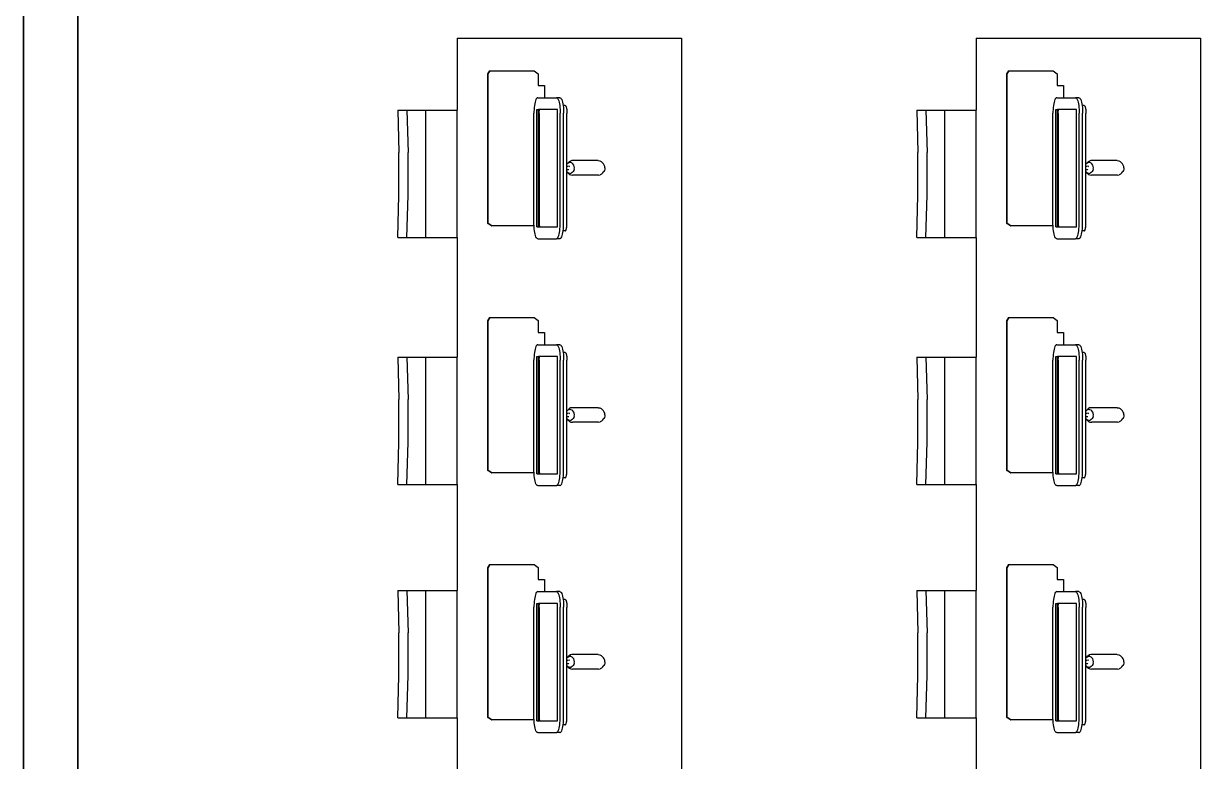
# Model space of a CAD drawing. Header units: inches. Extents: x 1 to 470, y -1 to 318.
# Drawn here: x 0.8 to 130.7, y 157.1 to 238.4 of the extents above; entities that cross this region are included whole.
import ezdxf

# ---------------------------------------------------------------- set-up
doc = ezdxf.new("R2010")
doc.units = ezdxf.units.IN
doc.header["$MEASUREMENT"] = 0
doc.layers.add('wall', color=6, linetype='Continuous', lineweight=35)

# ---------------------------------------------------------------- blocks, each defined once
blk = doc.blocks.new('computer classroom pl')
for p, q in [((345.12, 553.67), (349.79, 553.55)), ((345.12, 553.67), (345.12, 552.66)), ((349.79, 553.55), (354.48, 553.55)), ((359.15, 553.67), (354.48, 553.55)), ((359.15, 553.67), (359.15, 552.66)), ((370.84, 553.67), (375.5, 553.55)), ((370.84, 553.67), (370.84, 552.66)), ((375.5, 553.55), (380.2, 553.55)), ((384.86, 553.67), (380.2, 553.55)), ((384.86, 553.67), (384.86, 552.66)), ((398.06, 553.67), (402.73, 553.55)), ((398.06, 553.67), (398.06, 552.66)), ((402.73, 553.55), (407.42, 553.55)), ((412.09, 553.67), (407.42, 553.55)), ((412.09, 553.67), (412.09, 552.66)), ((345.12, 552.66), (349.79, 552.54)), ((345.12, 552.66), (345.12, 550.57)), ((349.79, 552.54), (354.48, 552.54)), ((359.15, 552.66), (354.48, 552.54)), ((359.15, 552.66), (359.15, 550.57)), ((370.84, 552.66), (375.5, 552.54)), ((370.84, 552.66), (370.84, 550.57)), ((375.5, 552.54), (380.2, 552.54)), ((384.86, 552.66), (380.2, 552.54)), ((384.86, 552.66), (384.86, 550.57)), ((398.06, 552.66), (402.73, 552.54)), ((398.06, 552.66), (398.06, 550.57)), ((402.73, 552.54), (407.42, 552.54)), ((412.09, 552.66), (407.42, 552.54)), ((412.09, 552.66), (412.09, 550.57)), ((345.12, 550.57), (345.12, 547.13)), ((345.12, 550.57), (359.15, 550.57)), ((359.15, 550.57), (359.15, 547.13)), ((370.84, 550.57), (370.84, 547.13)), ((370.84, 550.57), (384.86, 550.57)), ((384.86, 550.57), (384.86, 547.13)), ((398.06, 550.57), (398.06, 547.13)), ((398.06, 550.57), (412.09, 550.57)), ((412.09, 550.57), (412.09, 547.13)), ((345.12, 547.13), (331.37, 547.13)), ((345.12, 547.13), (359.15, 547.13)), ((370.84, 547.13), (359.15, 547.13)), ((370.84, 547.13), (384.86, 547.13)), ((398.06, 547.13), (384.86, 547.13)), ((398.06, 547.13), (412.09, 547.13)), ((420.03, 547.13), (412.09, 547.13)), ((420.03, 547.13), (420.03, 522.38)), ((344.9, 543.32), (345.16, 543.74)), ((344.9, 543.29), (345.16, 543.71)), ((344.9, 543.32), (344.9, 543.29)), ((344.9, 538.64), (344.9, 543.29)), ((345.16, 543.74), (361.66, 543.74)), ((345.16, 543.74), (345.16, 543.71)), ((345.16, 543.71), (361.66, 543.71)), ((361.66, 543.74), (362, 543.51)), ((361.66, 543.71), (362, 543.48)), ((362, 543.51), (362, 543.48)), ((362, 543.48), (362, 538.64)), ((372.12, 543.32), (372.38, 543.74)), ((372.12, 543.29), (372.38, 543.71)), ((372.12, 543.32), (372.12, 543.29)), ((372.12, 538.64), (372.12, 543.29)), ((372.38, 543.74), (388.88, 543.74)), ((372.38, 543.74), (372.38, 543.71)), ((372.38, 543.71), (388.88, 543.71)), ((388.88, 543.74), (389.23, 543.51)), ((388.88, 543.71), (389.23, 543.48)), ((389.23, 543.51), (389.23, 543.48)), ((389.23, 543.48), (389.23, 538.64)), ((399.35, 543.32), (399.61, 543.74)), ((399.35, 543.29), (399.61, 543.71)), ((399.35, 543.32), (399.35, 543.29)), ((399.35, 538.64), (399.35, 543.29)), ((399.61, 543.74), (416.11, 543.74)), ((399.61, 543.74), (399.61, 543.71)), ((399.61, 543.71), (416.11, 543.71)), ((416.11, 543.74), (416.45, 543.51)), ((416.11, 543.71), (416.45, 543.48)), ((416.45, 543.51), (416.45, 543.48)), ((416.45, 543.48), (416.45, 538.64)), ((343.48, 538.24), (343.49, 538.28)), ((343.48, 538.24), (343.48, 536.17)), ((343.49, 538.28), (343.52, 538.34)), ((343.52, 538.34), (343.59, 538.39)), ((343.59, 538.39), (343.69, 538.44)), ((343.69, 538.44), (343.82, 538.49)), ((343.82, 538.49), (343.98, 538.53)), ((343.98, 538.53), (344.15, 538.57)), ((344.15, 538.57), (344.35, 538.6)), ((344.35, 538.6), (344.56, 538.62)), ((344.56, 538.62), (344.78, 538.64)), ((344.78, 538.64), (344.9, 538.64)), ((344.78, 538.34), (357.72, 538.34)), ((344.78, 538.34), (344.78, 538.15)), ((344.78, 538.15), (357.72, 538.15)), ((344.78, 538.15), (344.78, 538.04)), ((344.87, 538.05), (344.78, 538.04)), ((344.78, 538.04), (344.78, 536.07)), ((344.98, 538.06), (344.87, 538.05)), ((344.9, 538.64), (345.02, 538.65)), ((345.09, 538.06), (344.98, 538.06)), ((345.02, 538.65), (345.2, 538.65)), ((345.21, 538.06), (345.09, 538.06)), ((345.2, 538.65), (357.3, 538.65)), ((357.29, 538.06), (345.21, 538.06)), ((357.29, 538.06), (357.41, 538.06)), ((357.49, 538.65), (357.3, 538.65)), ((357.41, 538.06), (357.52, 538.06)), ((357.72, 538.64), (357.49, 538.65)), ((357.52, 538.06), (357.63, 538.05)), ((357.63, 538.05), (357.72, 538.04)), ((357.94, 538.62), (357.72, 538.64)), ((357.72, 538.34), (357.72, 538.15)), ((357.72, 538.04), (357.72, 538.15)), ((357.72, 536.07), (357.72, 538.04)), ((358.15, 538.6), (357.94, 538.62)), ((358.35, 538.57), (358.15, 538.6)), ((358.53, 538.53), (358.35, 538.57)), ((358.68, 538.49), (358.53, 538.53)), ((358.81, 538.44), (358.68, 538.49)), ((358.91, 538.39), (358.81, 538.44)), ((358.98, 538.34), (358.91, 538.39)), ((359.01, 538.28), (358.98, 538.34)), ((359.02, 538.24), (359.01, 538.28)), ((359.02, 538.24), (359.02, 537.5)), ((360.37, 537.5), (359.02, 537.5)), ((359.02, 537.5), (359.02, 536.17)), ((361.67, 538.2), (360.37, 538.2)), ((360.37, 538.2), (360.37, 537.5)), ((362, 538.64), (361.67, 538.2)), ((370.71, 538.28), (370.75, 538.34)), ((370.71, 538.24), (370.71, 538.28)), ((370.71, 538.24), (370.71, 536.17)), ((370.75, 538.34), (370.82, 538.39)), ((370.82, 538.39), (370.92, 538.44)), ((370.92, 538.44), (371.05, 538.49)), ((371.05, 538.49), (371.2, 538.53)), ((371.2, 538.53), (371.38, 538.57)), ((371.38, 538.57), (371.57, 538.6)), ((371.57, 538.6), (371.79, 538.62)), ((371.79, 538.62), (372.01, 538.64)), ((372, 538.34), (384.95, 538.34)), ((372, 538.34), (372, 538.15)), ((372, 538.15), (384.95, 538.15)), ((372, 538.15), (372, 538.04)), ((372.1, 538.05), (372, 538.04)), ((372, 538.04), (372, 536.07)), ((372.01, 538.64), (372.12, 538.64)), ((372.21, 538.06), (372.1, 538.05)), ((372.12, 538.64), (372.24, 538.65)), ((372.32, 538.06), (372.21, 538.06)), ((372.24, 538.65), (372.42, 538.65)), ((372.43, 538.06), (372.32, 538.06)), ((372.42, 538.65), (384.53, 538.65)), ((384.52, 538.06), (372.43, 538.06)), ((384.52, 538.06), (384.63, 538.06)), ((384.71, 538.65), (384.53, 538.65)), ((384.63, 538.06), (384.74, 538.06)), ((384.94, 538.64), (384.71, 538.65)), ((384.74, 538.06), (384.85, 538.05)), ((384.85, 538.05), (384.95, 538.04)), ((385.17, 538.62), (384.94, 538.64)), ((384.95, 538.34), (384.95, 538.15)), ((384.95, 538.04), (384.95, 538.15)), ((384.95, 536.07), (384.95, 538.04)), ((385.38, 538.6), (385.17, 538.62)), ((385.57, 538.57), (385.38, 538.6)), ((385.75, 538.53), (385.57, 538.57)), ((385.9, 538.49), (385.75, 538.53)), ((386.03, 538.44), (385.9, 538.49)), ((386.13, 538.39), (386.03, 538.44)), ((386.2, 538.34), (386.13, 538.39)), ((386.24, 538.28), (386.2, 538.34)), ((386.24, 538.24), (386.24, 538.28)), ((386.24, 538.24), (386.24, 537.5)), ((387.6, 537.5), (386.24, 537.5)), ((386.24, 537.5), (386.24, 536.17)), ((388.9, 538.2), (387.6, 538.2)), ((387.6, 538.2), (387.6, 537.5)), ((389.23, 538.64), (388.9, 538.2)), ((397.93, 538.24), (397.94, 538.28)), ((397.93, 538.24), (397.93, 536.17)), ((397.94, 538.28), (397.97, 538.34)), ((397.97, 538.34), (398.04, 538.39)), ((398.04, 538.39), (398.14, 538.44)), ((398.14, 538.44), (398.27, 538.49)), ((398.27, 538.49), (398.43, 538.53)), ((398.43, 538.53), (398.6, 538.57)), ((398.6, 538.57), (398.8, 538.6)), ((398.8, 538.6), (399.01, 538.62)), ((399.01, 538.62), (399.23, 538.64)), ((399.23, 538.64), (399.35, 538.64)), ((399.23, 538.34), (412.17, 538.34)), ((399.23, 538.34), (399.23, 538.15)), ((399.23, 538.15), (412.17, 538.15)), ((399.23, 538.15), (399.23, 538.04)), ((399.32, 538.05), (399.23, 538.04)), ((399.23, 538.04), (399.23, 536.07)), ((399.43, 538.06), (399.32, 538.05)), ((399.35, 538.64), (399.47, 538.65)), ((399.54, 538.06), (399.43, 538.06)), ((399.47, 538.65), (399.65, 538.65)), ((399.66, 538.06), (399.54, 538.06)), ((399.65, 538.65), (411.75, 538.65)), ((411.74, 538.06), (399.66, 538.06)), ((411.74, 538.06), (411.86, 538.06)), ((411.94, 538.65), (411.75, 538.65)), ((411.86, 538.06), (411.97, 538.06)), ((412.17, 538.64), (411.94, 538.65)), ((411.97, 538.06), (412.08, 538.05)), ((412.08, 538.05), (412.17, 538.04)), ((412.39, 538.62), (412.17, 538.64)), ((412.17, 538.34), (412.17, 538.15)), ((412.17, 538.04), (412.17, 538.15)), ((412.17, 536.07), (412.17, 538.04)), ((412.6, 538.6), (412.39, 538.62)), ((412.8, 538.57), (412.6, 538.6)), ((412.98, 538.53), (412.8, 538.57)), ((413.13, 538.49), (412.98, 538.53)), ((413.26, 538.44), (413.13, 538.49)), ((413.36, 538.39), (413.26, 538.44)), ((413.43, 538.34), (413.36, 538.39)), ((413.46, 538.28), (413.43, 538.34)), ((413.47, 538.24), (413.46, 538.28)), ((413.47, 538.24), (413.47, 537.5)), ((414.82, 537.5), (413.47, 537.5)), ((413.47, 537.5), (413.47, 536.17)), ((416.12, 538.2), (414.82, 538.2)), ((414.82, 538.2), (414.82, 537.5)), ((416.45, 538.64), (416.12, 538.2)), ((343.48, 536.17), (343.49, 536.13)), ((343.48, 535.79), (343.48, 536.17)), ((343.48, 535.79), (343.49, 535.75)), ((343.49, 536.13), (343.52, 536.07)), ((343.49, 535.75), (343.52, 535.69)), ((343.52, 536.07), (343.59, 536.02)), ((343.52, 535.69), (343.59, 535.64)), ((343.59, 536.02), (343.69, 535.97)), ((343.59, 535.64), (343.69, 535.59)), ((343.69, 535.97), (343.82, 535.92)), ((343.69, 535.59), (343.82, 535.54)), ((343.82, 535.92), (343.98, 535.88)), ((343.82, 535.54), (343.98, 535.5)), ((343.98, 535.88), (344.15, 535.84)), ((343.98, 535.5), (344.15, 535.46)), ((344.15, 535.84), (344.35, 535.81)), ((344.15, 535.46), (344.35, 535.43)), ((344.35, 535.81), (344.56, 535.79)), ((344.35, 535.43), (344.56, 535.41)), ((344.35, 535.22), (344.35, 535.43)), ((344.35, 535.43), (344.35, 535.43)), ((344.35, 535.22), (344.35, 535.19)), ((344.35, 535.19), (344.37, 535.16)), ((344.37, 535.16), (344.4, 535.14)), ((344.4, 535.14), (344.45, 535.11)), ((344.45, 535.11), (344.51, 535.09)), ((344.51, 535.09), (344.59, 535.07)), ((344.56, 535.79), (344.78, 535.77)), ((344.56, 535.41), (344.78, 535.39)), ((344.59, 535.07), (344.67, 535.05)), ((344.67, 535.05), (344.77, 535.04)), ((344.77, 535.04), (344.87, 535.02)), ((344.78, 536.07), (357.72, 536.07)), ((344.78, 535.77), (345.02, 535.76)), ((344.78, 535.39), (345.02, 535.38)), ((344.87, 535.02), (344.98, 535.02)), ((344.98, 535.02), (345.09, 535.01)), ((345.02, 535.76), (345.2, 535.76)), ((345.02, 535.38), (345.2, 535.38)), ((345.09, 535.01), (345.21, 535.01)), ((345.2, 535.76), (357.3, 535.76)), ((345.2, 535.38), (357.3, 535.38)), ((345.21, 535.01), (348.21, 535.01)), ((348.21, 535.01), (350.86, 535.01)), ((350.69, 534.86), (350.84, 535)), ((350.69, 534.78), (350.75, 534.89)), ((350.75, 534.89), (350.84, 535)), ((350.86, 535.01), (350.84, 535)), ((350.86, 535.01), (351.08, 535.01)), ((351.08, 534.92), (351.08, 535.01)), ((351.08, 535.01), (351.47, 535.01)), ((351.47, 535.01), (351.47, 534.89)), ((351.47, 535.01), (351.69, 535.01)), ((351.78, 534.93), (351.69, 535.01)), ((351.69, 535.01), (351.82, 534.9)), ((351.69, 535.01), (354.38, 535.01)), ((351.85, 534.81), (351.78, 534.93)), ((351.95, 534.77), (351.82, 534.9)), ((354.38, 535.01), (357.29, 535.01)), ((357.41, 535.01), (357.29, 535.01)), ((357.49, 535.76), (357.3, 535.76)), ((357.49, 535.38), (357.3, 535.38)), ((357.52, 535.02), (357.41, 535.01)), ((357.72, 535.77), (357.49, 535.76)), ((357.72, 535.39), (357.49, 535.38)), ((357.63, 535.02), (357.52, 535.02)), ((357.73, 535.04), (357.63, 535.02)), ((357.94, 535.79), (357.72, 535.77)), ((357.94, 535.41), (357.72, 535.39)), ((357.83, 535.05), (357.73, 535.04)), ((357.91, 535.07), (357.83, 535.05)), ((357.99, 535.09), (357.91, 535.07)), ((358.15, 535.81), (357.94, 535.79)), ((358.15, 535.43), (357.94, 535.41)), ((358.05, 535.11), (357.99, 535.09)), ((358.1, 535.14), (358.05, 535.11)), ((358.13, 535.16), (358.1, 535.14)), ((358.15, 535.19), (358.13, 535.16)), ((358.35, 535.84), (358.15, 535.81)), ((358.35, 535.46), (358.15, 535.43)), ((358.15, 535.22), (358.15, 535.43)), ((358.15, 535.43), (358.15, 535.43)), ((358.15, 535.22), (358.15, 535.19)), ((358.53, 535.88), (358.35, 535.84)), ((358.53, 535.5), (358.35, 535.46)), ((358.68, 535.92), (358.53, 535.88)), ((358.68, 535.54), (358.53, 535.5)), ((358.81, 535.97), (358.68, 535.92)), ((358.81, 535.59), (358.68, 535.54)), ((358.91, 536.02), (358.81, 535.97)), ((358.91, 535.64), (358.81, 535.59)), ((358.98, 536.07), (358.91, 536.02)), ((358.98, 535.69), (358.91, 535.64)), ((359.01, 536.13), (358.98, 536.07)), ((359.01, 535.75), (358.98, 535.69)), ((359.02, 536.17), (359.01, 536.13)), ((359.02, 535.79), (359.01, 535.75)), ((359.02, 535.79), (359.02, 536.17)), ((370.71, 536.17), (370.71, 536.13)), ((370.71, 535.79), (370.71, 536.17)), ((370.71, 536.13), (370.75, 536.07)), ((370.71, 535.79), (370.71, 535.75)), ((370.71, 535.75), (370.75, 535.69)), ((370.75, 536.07), (370.82, 536.02)), ((370.75, 535.69), (370.82, 535.64)), ((370.82, 536.02), (370.92, 535.97)), ((370.82, 535.64), (370.92, 535.59)), ((370.92, 535.97), (371.05, 535.92)), ((370.92, 535.59), (371.05, 535.54)), ((371.05, 535.92), (371.2, 535.88)), ((371.05, 535.54), (371.2, 535.5)), ((371.2, 535.88), (371.38, 535.84)), ((371.2, 535.5), (371.38, 535.46)), ((371.38, 535.84), (371.57, 535.81)), ((371.38, 535.46), (371.57, 535.43)), ((371.57, 535.81), (371.79, 535.79)), ((371.57, 535.43), (371.79, 535.41)), ((371.57, 535.22), (371.57, 535.43)), ((371.57, 535.43), (371.57, 535.43)), ((371.57, 535.22), (371.57, 535.19)), ((371.57, 535.19), (371.59, 535.16)), ((371.59, 535.16), (371.63, 535.14)), ((371.63, 535.14), (371.67, 535.11)), ((371.67, 535.11), (371.74, 535.09)), ((371.74, 535.09), (371.81, 535.07)), ((371.79, 535.79), (372.01, 535.77)), ((371.79, 535.41), (372.01, 535.39)), ((371.81, 535.07), (371.9, 535.05)), ((371.9, 535.05), (371.99, 535.04)), ((371.99, 535.04), (372.1, 535.02)), ((372, 536.07), (384.95, 536.07)), ((372.01, 535.77), (372.24, 535.76)), ((372.01, 535.39), (372.24, 535.38)), ((372.1, 535.02), (372.21, 535.02)), ((372.21, 535.02), (372.32, 535.01)), ((372.24, 535.76), (372.42, 535.76)), ((372.24, 535.38), (372.42, 535.38)), ((372.32, 535.01), (372.43, 535.01)), ((372.42, 535.76), (384.53, 535.76)), ((372.42, 535.38), (384.53, 535.38)), ((372.43, 535.01), (378.08, 535.01)), ((377.91, 534.86), (378.06, 535)), ((377.92, 534.78), (377.97, 534.89)), ((377.97, 534.89), (378.06, 535)), ((378.08, 535.01), (378.06, 535)), ((378.08, 535.01), (378.3, 535.01)), ((378.3, 534.92), (378.3, 535.01)), ((378.3, 535.01), (378.7, 535.01)), ((378.7, 535.01), (378.7, 534.89)), ((378.7, 535.01), (378.92, 535.01)), ((379.01, 534.93), (378.92, 535.01)), ((378.92, 535.01), (379.04, 534.9)), ((378.92, 535.01), (381.61, 535.01)), ((379.07, 534.81), (379.01, 534.93)), ((379.18, 534.77), (379.04, 534.9)), ((381.61, 535.01), (384.52, 535.01)), ((384.63, 535.01), (384.52, 535.01)), ((384.71, 535.76), (384.53, 535.76)), ((384.71, 535.38), (384.53, 535.38)), ((384.74, 535.02), (384.63, 535.01)), ((384.94, 535.77), (384.71, 535.76)), ((384.94, 535.39), (384.71, 535.38)), ((384.85, 535.02), (384.74, 535.02)), ((384.96, 535.04), (384.85, 535.02)), ((385.17, 535.79), (384.94, 535.77)), ((385.17, 535.41), (384.94, 535.39)), ((385.05, 535.05), (384.96, 535.04)), ((385.14, 535.07), (385.05, 535.05)), ((385.21, 535.09), (385.14, 535.07)), ((385.38, 535.81), (385.17, 535.79)), ((385.38, 535.43), (385.17, 535.41)), ((385.28, 535.11), (385.21, 535.09)), ((385.32, 535.14), (385.28, 535.11)), ((385.36, 535.16), (385.32, 535.14)), ((385.38, 535.19), (385.36, 535.16)), ((385.57, 535.84), (385.38, 535.81)), ((385.57, 535.46), (385.38, 535.43)), ((385.38, 535.22), (385.38, 535.43)), ((385.38, 535.43), (385.38, 535.43)), ((385.38, 535.22), (385.38, 535.19)), ((385.75, 535.88), (385.57, 535.84)), ((385.75, 535.5), (385.57, 535.46)), ((385.9, 535.92), (385.75, 535.88)), ((385.9, 535.54), (385.75, 535.5)), ((386.03, 535.97), (385.9, 535.92)), ((386.03, 535.59), (385.9, 535.54)), ((386.13, 536.02), (386.03, 535.97)), ((386.13, 535.64), (386.03, 535.59)), ((386.2, 536.07), (386.13, 536.02)), ((386.2, 535.69), (386.13, 535.64)), ((386.24, 536.13), (386.2, 536.07)), ((386.24, 535.75), (386.2, 535.69)), ((386.24, 535.79), (386.24, 536.17)), ((386.24, 536.17), (386.24, 536.13)), ((386.24, 535.79), (386.24, 535.75)), ((397.93, 536.17), (397.94, 536.13)), ((397.93, 535.79), (397.93, 536.17)), ((397.93, 535.79), (397.94, 535.75)), ((397.94, 536.13), (397.97, 536.07)), ((397.94, 535.75), (397.97, 535.69)), ((397.97, 536.07), (398.04, 536.02)), ((397.97, 535.69), (398.04, 535.64)), ((398.04, 536.02), (398.14, 535.97)), ((398.04, 535.64), (398.14, 535.59)), ((398.14, 535.97), (398.27, 535.92)), ((398.14, 535.59), (398.27, 535.54)), ((398.27, 535.92), (398.43, 535.88)), ((398.27, 535.54), (398.43, 535.5)), ((398.43, 535.88), (398.6, 535.84)), ((398.43, 535.5), (398.6, 535.46)), ((398.6, 535.84), (398.8, 535.81)), ((398.6, 535.46), (398.8, 535.43)), ((398.8, 535.81), (399.01, 535.79)), ((398.8, 535.43), (399.01, 535.41)), ((398.8, 535.22), (398.8, 535.43)), ((398.8, 535.43), (398.8, 535.43)), ((398.8, 535.22), (398.8, 535.19)), ((398.8, 535.19), (398.82, 535.16)), ((398.82, 535.16), (398.85, 535.14)), ((398.85, 535.14), (398.9, 535.11)), ((398.9, 535.11), (398.96, 535.09)), ((398.96, 535.09), (399.04, 535.07)), ((399.01, 535.79), (399.23, 535.77)), ((399.01, 535.41), (399.23, 535.39)), ((399.04, 535.07), (399.12, 535.05)), ((399.12, 535.05), (399.22, 535.04)), ((399.22, 535.04), (399.32, 535.02)), ((399.23, 536.07), (412.17, 536.07)), ((399.23, 535.77), (399.47, 535.76)), ((399.23, 535.39), (399.47, 535.38)), ((399.32, 535.02), (399.43, 535.02)), ((399.43, 535.02), (399.54, 535.01)), ((399.47, 535.76), (399.65, 535.76)), ((399.47, 535.38), (399.65, 535.38)), ((399.54, 535.01), (399.66, 535.01)), ((399.65, 535.76), (411.75, 535.76)), ((399.65, 535.38), (411.75, 535.38)), ((399.66, 535.01), (402.66, 535.01)), ((402.66, 535.01), (405.31, 535.01)), ((405.14, 534.86), (405.29, 535)), ((405.14, 534.78), (405.2, 534.89)), ((405.2, 534.89), (405.29, 535)), ((405.31, 535.01), (405.29, 535)), ((405.31, 535.01), (405.53, 535.01)), ((405.53, 534.92), (405.53, 535.01)), ((405.53, 535.01), (405.92, 535.01)), ((405.92, 535.01), (405.92, 534.89)), ((405.92, 535.01), (406.14, 535.01)), ((406.23, 534.93), (406.14, 535.01)), ((406.14, 535.01), (406.27, 534.9)), ((406.14, 535.01), (408.83, 535.01)), ((406.3, 534.81), (406.23, 534.93)), ((406.4, 534.77), (406.27, 534.9)), ((408.83, 535.01), (411.74, 535.01)), ((411.86, 535.01), (411.74, 535.01)), ((411.94, 535.76), (411.75, 535.76)), ((411.94, 535.38), (411.75, 535.38)), ((411.97, 535.02), (411.86, 535.01)), ((412.17, 535.77), (411.94, 535.76)), ((412.17, 535.39), (411.94, 535.38)), ((412.08, 535.02), (411.97, 535.02)), ((412.18, 535.04), (412.08, 535.02)), ((412.39, 535.79), (412.17, 535.77)), ((412.39, 535.41), (412.17, 535.39)), ((412.28, 535.05), (412.18, 535.04)), ((412.36, 535.07), (412.28, 535.05)), ((412.44, 535.09), (412.36, 535.07)), ((412.6, 535.81), (412.39, 535.79)), ((412.6, 535.43), (412.39, 535.41)), ((412.5, 535.11), (412.44, 535.09)), ((412.55, 535.14), (412.5, 535.11)), ((412.58, 535.16), (412.55, 535.14)), ((412.6, 535.19), (412.58, 535.16)), ((412.8, 535.84), (412.6, 535.81)), ((412.8, 535.46), (412.6, 535.43)), ((412.6, 535.22), (412.6, 535.43)), ((412.6, 535.43), (412.6, 535.43)), ((412.6, 535.22), (412.6, 535.19)), ((412.98, 535.88), (412.8, 535.84)), ((412.98, 535.5), (412.8, 535.46)), ((413.13, 535.92), (412.98, 535.88)), ((413.13, 535.54), (412.98, 535.5)), ((413.26, 535.97), (413.13, 535.92)), ((413.26, 535.59), (413.13, 535.54)), ((413.36, 536.02), (413.26, 535.97)), ((413.36, 535.64), (413.26, 535.59)), ((413.43, 536.07), (413.36, 536.02)), ((413.43, 535.69), (413.36, 535.64)), ((413.46, 536.13), (413.43, 536.07)), ((413.46, 535.75), (413.43, 535.69)), ((413.47, 536.17), (413.46, 536.13)), ((413.47, 535.79), (413.46, 535.75)), ((413.47, 535.79), (413.47, 536.17)), ((350.5, 534.57), (350.48, 534.41)), ((350.48, 531.52), (350.48, 534.41)), ((350.57, 534.73), (350.5, 534.57)), ((350.69, 534.86), (350.57, 534.73)), ((350.69, 534.78), (350.68, 534.65)), ((350.68, 534.65), (350.7, 534.53)), ((350.77, 534.42), (350.7, 534.53)), ((350.87, 534.32), (350.77, 534.42)), ((351, 534.25), (350.87, 534.32)), ((351.14, 534.21), (351, 534.25)), ((351.1, 534.85), (351.08, 534.79)), ((351.09, 534.83), (351.08, 534.79)), ((351.1, 534.85), (351.09, 534.83)), ((351.1, 534.86), (351.1, 534.85)), ((351.14, 534.21), (351.3, 534.19)), ((351.3, 534.19), (351.45, 534.22)), ((351.47, 534.8), (351.45, 534.72)), ((351.45, 534.72), (351.47, 534.76)), ((351.45, 534.22), (351.6, 534.27)), ((351.47, 534.76), (351.47, 534.8)), ((351.6, 534.27), (351.72, 534.35)), ((351.72, 534.35), (351.81, 534.45)), ((351.81, 534.45), (351.86, 534.57)), ((351.87, 534.69), (351.85, 534.81)), ((351.86, 534.57), (351.87, 534.69)), ((352.04, 534.62), (351.95, 534.77)), ((352.08, 534.46), (352.04, 534.62)), ((352.08, 531.57), (352.08, 534.46)), ((377.72, 534.57), (377.7, 534.41)), ((377.7, 531.52), (377.7, 534.41)), ((377.79, 534.73), (377.72, 534.57)), ((377.91, 534.86), (377.79, 534.73)), ((377.92, 534.78), (377.9, 534.65)), ((377.9, 534.65), (377.93, 534.53)), ((378, 534.42), (377.93, 534.53)), ((378.1, 534.32), (378, 534.42)), ((378.22, 534.25), (378.1, 534.32)), ((378.37, 534.21), (378.22, 534.25)), ((378.33, 534.85), (378.31, 534.79)), ((378.33, 534.85), (378.31, 534.83)), ((378.31, 534.83), (378.31, 534.79)), ((378.32, 534.86), (378.33, 534.85)), ((378.37, 534.21), (378.52, 534.19)), ((378.52, 534.19), (378.68, 534.22)), ((378.7, 534.8), (378.67, 534.72)), ((378.67, 534.72), (378.69, 534.76)), ((378.68, 534.22), (378.82, 534.27)), ((378.69, 534.76), (378.7, 534.8)), ((378.82, 534.27), (378.94, 534.35)), ((378.94, 534.35), (379.03, 534.45)), ((379.03, 534.45), (379.08, 534.57)), ((379.1, 534.69), (379.07, 534.81)), ((379.08, 534.57), (379.1, 534.69)), ((379.27, 534.62), (379.18, 534.77)), ((379.3, 534.46), (379.27, 534.62)), ((379.3, 531.57), (379.3, 534.46)), ((404.95, 534.57), (404.93, 534.41)), ((404.93, 531.52), (404.93, 534.41)), ((405.02, 534.73), (404.95, 534.57)), ((405.14, 534.86), (405.02, 534.73)), ((405.14, 534.78), (405.13, 534.65)), ((405.13, 534.65), (405.15, 534.53)), ((405.22, 534.42), (405.15, 534.53)), ((405.32, 534.32), (405.22, 534.42)), ((405.45, 534.25), (405.32, 534.32)), ((405.59, 534.21), (405.45, 534.25)), ((405.55, 534.85), (405.53, 534.79)), ((405.54, 534.83), (405.53, 534.79)), ((405.55, 534.85), (405.54, 534.83)), ((405.55, 534.86), (405.55, 534.85)), ((405.59, 534.21), (405.75, 534.19)), ((405.75, 534.19), (405.9, 534.22)), ((405.92, 534.8), (405.9, 534.72)), ((405.9, 534.72), (405.92, 534.76)), ((405.9, 534.22), (406.05, 534.27)), ((405.92, 534.76), (405.92, 534.8)), ((406.05, 534.27), (406.17, 534.35)), ((406.17, 534.35), (406.26, 534.45)), ((406.26, 534.45), (406.31, 534.57)), ((406.32, 534.69), (406.3, 534.81)), ((406.31, 534.57), (406.32, 534.69)), ((406.49, 534.62), (406.4, 534.77)), ((406.53, 534.46), (406.49, 534.62)), ((406.53, 531.57), (406.53, 534.46)), ((350.48, 531.52), (350.51, 531.35)), ((350.6, 531.2), (350.51, 531.35)), ((350.73, 531.07), (350.6, 531.2)), ((350.73, 531.07), (350.87, 530.95)), ((351.86, 531.11), (351.72, 530.98)), ((351.98, 531.25), (351.86, 531.11)), ((352.06, 531.4), (351.98, 531.25)), ((352.08, 531.57), (352.06, 531.4)), ((377.7, 531.52), (377.74, 531.35)), ((377.82, 531.2), (377.74, 531.35)), ((377.96, 531.07), (377.82, 531.2)), ((377.96, 531.07), (378.1, 530.95)), ((379.09, 531.11), (378.94, 530.98)), ((379.21, 531.25), (379.09, 531.11)), ((379.28, 531.4), (379.21, 531.25)), ((379.3, 531.57), (379.28, 531.4)), ((404.93, 531.52), (404.96, 531.35)), ((405.05, 531.2), (404.96, 531.35)), ((405.18, 531.07), (405.05, 531.2)), ((405.18, 531.07), (405.32, 530.95)), ((406.31, 531.11), (406.17, 530.98)), ((406.43, 531.25), (406.31, 531.11)), ((406.51, 531.4), (406.43, 531.25)), ((406.53, 531.57), (406.51, 531.4)), ((351, 530.88), (350.87, 530.95)), ((351.14, 530.84), (351, 530.88)), ((351.3, 530.82), (351.14, 530.84)), ((351.3, 530.82), (351.45, 530.85)), ((351.45, 530.85), (351.6, 530.9)), ((351.6, 530.9), (351.72, 530.98)), ((378.22, 530.88), (378.1, 530.95)), ((378.37, 530.84), (378.22, 530.88)), ((378.52, 530.82), (378.37, 530.84)), ((378.52, 530.82), (378.68, 530.85)), ((378.68, 530.85), (378.82, 530.9)), ((378.82, 530.9), (378.94, 530.98)), ((405.45, 530.88), (405.32, 530.95)), ((405.59, 530.84), (405.45, 530.88)), ((405.75, 530.82), (405.59, 530.84)), ((405.75, 530.82), (405.9, 530.85)), ((405.9, 530.85), (406.05, 530.9)), ((406.05, 530.9), (406.17, 530.98)), ((420.03, 522.38), (258.75, 522.38)), ((345.12, 496.42), (349.79, 496.3)), ((345.12, 496.42), (345.12, 495.41)), ((349.79, 496.3), (354.48, 496.3)), ((359.15, 496.42), (354.48, 496.3)), ((359.15, 496.42), (359.15, 495.41)), ((370.84, 496.42), (375.5, 496.3)), ((370.84, 496.42), (370.84, 495.41)), ((375.5, 496.3), (380.2, 496.3)), ((384.86, 496.42), (380.2, 496.3)), ((384.86, 496.42), (384.86, 495.41)), ((398.06, 496.42), (402.73, 496.3)), ((398.06, 496.42), (398.06, 495.41)), ((402.73, 496.3), (407.42, 496.3)), ((412.09, 496.42), (407.42, 496.3)), ((412.09, 496.42), (412.09, 495.41)), ((345.12, 495.41), (349.79, 495.29)), ((345.12, 495.41), (345.12, 493.32)), ((349.79, 495.29), (354.48, 495.29)), ((359.15, 495.41), (354.48, 495.29)), ((359.15, 495.41), (359.15, 493.32)), ((370.84, 495.41), (375.5, 495.29)), ((370.84, 495.41), (370.84, 493.32)), ((375.5, 495.29), (380.2, 495.29)), ((384.86, 495.41), (380.2, 495.29)), ((384.86, 495.41), (384.86, 493.32)), ((398.06, 495.41), (402.73, 495.29)), ((398.06, 495.41), (398.06, 493.32)), ((402.73, 495.29), (407.42, 495.29)), ((412.09, 495.41), (407.42, 495.29)), ((412.09, 495.41), (412.09, 493.32)), ((345.12, 493.32), (345.12, 489.88)), ((345.12, 493.32), (359.15, 493.32)), ((359.15, 493.32), (359.15, 489.88)), ((370.84, 493.32), (370.84, 489.88)), ((370.84, 493.32), (384.86, 493.32)), ((384.86, 493.32), (384.86, 489.88)), ((398.06, 493.32), (398.06, 489.88)), ((398.06, 493.32), (412.09, 493.32)), ((412.09, 493.32), (412.09, 489.88)), ((345.12, 489.88), (331.37, 489.88)), ((345.12, 489.88), (359.15, 489.88)), ((370.84, 489.88), (359.15, 489.88)), ((370.84, 489.88), (384.86, 489.88)), ((398.06, 489.88), (384.86, 489.88)), ((398.06, 489.88), (412.09, 489.88)), ((420.03, 489.88), (412.09, 489.88)), ((420.03, 489.88), (420.03, 465.13)), ((344.9, 486.07), (345.16, 486.49)), ((344.9, 486.04), (345.16, 486.46)), ((344.9, 486.07), (344.9, 486.04)), ((344.9, 481.39), (344.9, 486.04)), ((345.16, 486.49), (361.66, 486.49)), ((345.16, 486.49), (345.16, 486.46)), ((345.16, 486.46), (361.66, 486.46)), ((361.66, 486.49), (362, 486.26)), ((361.66, 486.46), (362, 486.23)), ((362, 486.26), (362, 486.23)), ((362, 486.23), (362, 481.39)), ((372.12, 486.07), (372.38, 486.49)), ((372.12, 486.04), (372.38, 486.46)), ((372.12, 486.07), (372.12, 486.04)), ((372.12, 481.39), (372.12, 486.04)), ((372.38, 486.49), (388.88, 486.49)), ((372.38, 486.49), (372.38, 486.46)), ((372.38, 486.46), (388.88, 486.46)), ((388.88, 486.49), (389.23, 486.26)), ((388.88, 486.46), (389.23, 486.23)), ((389.23, 486.26), (389.23, 486.23)), ((389.23, 486.23), (389.23, 481.39)), ((399.35, 486.07), (399.61, 486.49)), ((399.35, 486.04), (399.61, 486.46)), ((399.35, 486.07), (399.35, 486.04)), ((399.35, 481.39), (399.35, 486.04)), ((399.61, 486.49), (416.11, 486.49)), ((399.61, 486.49), (399.61, 486.46)), ((399.61, 486.46), (416.11, 486.46)), ((416.11, 486.49), (416.45, 486.26)), ((416.11, 486.46), (416.45, 486.23)), ((416.45, 486.26), (416.45, 486.23)), ((416.45, 486.23), (416.45, 481.39)), ((343.48, 480.99), (343.49, 481.03)), ((343.48, 480.99), (343.48, 478.92)), ((343.49, 481.03), (343.52, 481.09)), ((343.52, 481.09), (343.59, 481.14)), ((343.59, 481.14), (343.69, 481.19)), ((343.69, 481.19), (343.82, 481.24)), ((343.82, 481.24), (343.98, 481.28)), ((343.98, 481.28), (344.15, 481.32)), ((344.15, 481.32), (344.35, 481.35)), ((344.35, 481.35), (344.56, 481.37)), ((344.56, 481.37), (344.78, 481.39)), ((344.78, 481.39), (344.9, 481.39)), ((344.78, 481.09), (357.72, 481.09)), ((344.78, 481.09), (344.78, 480.9)), ((344.78, 480.9), (357.72, 480.9)), ((344.78, 480.9), (344.78, 480.79)), ((344.87, 480.8), (344.78, 480.79)), ((344.78, 480.79), (344.78, 478.82)), ((344.98, 480.81), (344.87, 480.8)), ((344.9, 481.39), (345.02, 481.4)), ((345.09, 480.81), (344.98, 480.81)), ((345.02, 481.4), (345.2, 481.4)), ((345.21, 480.81), (345.09, 480.81)), ((345.2, 481.4), (357.3, 481.4)), ((357.29, 480.81), (345.21, 480.81)), ((357.29, 480.81), (357.41, 480.81)), ((357.49, 481.4), (357.3, 481.4)), ((357.41, 480.81), (357.52, 480.81)), ((357.72, 481.39), (357.49, 481.4)), ((357.52, 480.81), (357.63, 480.8)), ((357.63, 480.8), (357.72, 480.79)), ((357.94, 481.37), (357.72, 481.39)), ((357.72, 481.09), (357.72, 480.9)), ((357.72, 480.79), (357.72, 480.9)), ((357.72, 478.82), (357.72, 480.79)), ((358.15, 481.35), (357.94, 481.37)), ((358.35, 481.32), (358.15, 481.35)), ((358.53, 481.28), (358.35, 481.32)), ((358.68, 481.24), (358.53, 481.28)), ((358.81, 481.19), (358.68, 481.24)), ((358.91, 481.14), (358.81, 481.19)), ((358.98, 481.09), (358.91, 481.14)), ((359.01, 481.03), (358.98, 481.09)), ((359.02, 480.99), (359.01, 481.03)), ((359.02, 480.99), (359.02, 480.25)), ((361.67, 480.95), (360.37, 480.95)), ((360.37, 480.95), (360.37, 480.25)), ((362, 481.39), (361.67, 480.95)), ((370.71, 481.03), (370.75, 481.09)), ((370.71, 480.99), (370.71, 481.03)), ((370.71, 480.99), (370.71, 478.92)), ((370.75, 481.09), (370.82, 481.14)), ((370.82, 481.14), (370.92, 481.19)), ((370.92, 481.19), (371.05, 481.24)), ((371.05, 481.24), (371.2, 481.28)), ((371.2, 481.28), (371.38, 481.32)), ((371.38, 481.32), (371.57, 481.35)), ((371.57, 481.35), (371.79, 481.37)), ((371.79, 481.37), (372.01, 481.39)), ((372, 481.09), (384.95, 481.09)), ((372, 481.09), (372, 480.9)), ((372, 480.9), (384.95, 480.9)), ((372, 480.9), (372, 480.79)), ((372.1, 480.8), (372, 480.79)), ((372, 480.79), (372, 478.82)), ((372.01, 481.39), (372.12, 481.39)), ((372.21, 480.81), (372.1, 480.8)), ((372.12, 481.39), (372.24, 481.4)), ((372.32, 480.81), (372.21, 480.81)), ((372.24, 481.4), (372.42, 481.4)), ((372.43, 480.81), (372.32, 480.81)), ((372.42, 481.4), (384.53, 481.4)), ((384.52, 480.81), (372.43, 480.81)), ((384.52, 480.81), (384.63, 480.81)), ((384.71, 481.4), (384.53, 481.4)), ((384.63, 480.81), (384.74, 480.81)), ((384.94, 481.39), (384.71, 481.4)), ((384.74, 480.81), (384.85, 480.8)), ((384.85, 480.8), (384.95, 480.79)), ((385.17, 481.37), (384.94, 481.39)), ((384.95, 481.09), (384.95, 480.9)), ((384.95, 480.79), (384.95, 480.9)), ((384.95, 478.82), (384.95, 480.79)), ((385.38, 481.35), (385.17, 481.37)), ((385.57, 481.32), (385.38, 481.35)), ((385.75, 481.28), (385.57, 481.32)), ((385.9, 481.24), (385.75, 481.28)), ((386.03, 481.19), (385.9, 481.24)), ((386.13, 481.14), (386.03, 481.19)), ((386.2, 481.09), (386.13, 481.14)), ((386.24, 481.03), (386.2, 481.09)), ((386.24, 480.99), (386.24, 481.03)), ((386.24, 480.99), (386.24, 480.25)), ((388.9, 480.95), (387.6, 480.95)), ((387.6, 480.95), (387.6, 480.25)), ((389.23, 481.39), (388.9, 480.95)), ((397.93, 480.99), (397.94, 481.03)), ((397.93, 480.99), (397.93, 478.92)), ((397.94, 481.03), (397.97, 481.09)), ((397.97, 481.09), (398.04, 481.14)), ((398.04, 481.14), (398.14, 481.19)), ((398.14, 481.19), (398.27, 481.24)), ((398.27, 481.24), (398.43, 481.28)), ((398.43, 481.28), (398.6, 481.32)), ((398.6, 481.32), (398.8, 481.35)), ((398.8, 481.35), (399.01, 481.37)), ((399.01, 481.37), (399.23, 481.39)), ((399.23, 481.39), (399.35, 481.39)), ((399.23, 481.09), (412.17, 481.09)), ((399.23, 481.09), (399.23, 480.9)), ((399.23, 480.9), (412.17, 480.9)), ((399.23, 480.9), (399.23, 480.79)), ((399.32, 480.8), (399.23, 480.79)), ((399.23, 480.79), (399.23, 478.82)), ((399.43, 480.81), (399.32, 480.8)), ((399.35, 481.39), (399.47, 481.4)), ((399.54, 480.81), (399.43, 480.81)), ((399.47, 481.4), (399.65, 481.4)), ((399.66, 480.81), (399.54, 480.81)), ((399.65, 481.4), (411.75, 481.4)), ((411.74, 480.81), (399.66, 480.81)), ((411.74, 480.81), (411.86, 480.81)), ((411.94, 481.4), (411.75, 481.4)), ((411.86, 480.81), (411.97, 480.81)), ((412.17, 481.39), (411.94, 481.4)), ((411.97, 480.81), (412.08, 480.8)), ((412.08, 480.8), (412.17, 480.79)), ((412.39, 481.37), (412.17, 481.39)), ((412.17, 481.09), (412.17, 480.9)), ((412.17, 480.79), (412.17, 480.9)), ((412.17, 478.82), (412.17, 480.79)), ((412.6, 481.35), (412.39, 481.37)), ((412.8, 481.32), (412.6, 481.35)), ((412.98, 481.28), (412.8, 481.32)), ((413.13, 481.24), (412.98, 481.28)), ((413.26, 481.19), (413.13, 481.24)), ((413.36, 481.14), (413.26, 481.19)), ((413.43, 481.09), (413.36, 481.14)), ((413.46, 481.03), (413.43, 481.09)), ((413.47, 480.99), (413.46, 481.03)), ((413.47, 480.99), (413.47, 480.25)), ((416.12, 480.95), (414.82, 480.95)), ((414.82, 480.95), (414.82, 480.25)), ((416.45, 481.39), (416.12, 480.95)), ((360.37, 480.25), (359.02, 480.25)), ((359.02, 480.25), (359.02, 478.92)), ((387.6, 480.25), (386.24, 480.25)), ((386.24, 480.25), (386.24, 478.92)), ((414.82, 480.25), (413.47, 480.25)), ((413.47, 480.25), (413.47, 478.92)), ((343.48, 478.92), (343.49, 478.88)), ((343.48, 478.54), (343.48, 478.92)), ((343.48, 478.54), (343.49, 478.5)), ((343.49, 478.88), (343.52, 478.82)), ((343.49, 478.5), (343.52, 478.44)), ((343.52, 478.82), (343.59, 478.77)), ((343.52, 478.44), (343.59, 478.39)), ((343.59, 478.77), (343.69, 478.72)), ((343.59, 478.39), (343.69, 478.34)), ((343.69, 478.72), (343.82, 478.67)), ((343.69, 478.34), (343.82, 478.29)), ((343.82, 478.67), (343.98, 478.63)), ((343.82, 478.29), (343.98, 478.25)), ((343.98, 478.63), (344.15, 478.59)), ((343.98, 478.25), (344.15, 478.21)), ((344.15, 478.59), (344.35, 478.56)), ((344.15, 478.21), (344.35, 478.18)), ((344.35, 478.56), (344.56, 478.54)), ((344.35, 478.18), (344.56, 478.16)), ((344.35, 477.97), (344.35, 478.18)), ((344.35, 478.18), (344.35, 478.18)), ((344.35, 477.97), (344.35, 477.94)), ((344.35, 477.94), (344.37, 477.91)), ((344.37, 477.91), (344.4, 477.89)), ((344.4, 477.89), (344.45, 477.86)), ((344.45, 477.86), (344.51, 477.84)), ((344.51, 477.84), (344.59, 477.82)), ((344.56, 478.54), (344.78, 478.52)), ((344.56, 478.16), (344.78, 478.14)), ((344.59, 477.82), (344.67, 477.8)), ((344.67, 477.8), (344.77, 477.79)), ((344.77, 477.79), (344.87, 477.77)), ((344.78, 478.82), (357.72, 478.82)), ((344.78, 478.52), (345.02, 478.51)), ((344.78, 478.14), (345.02, 478.13)), ((344.87, 477.77), (344.98, 477.77)), ((344.98, 477.77), (345.09, 477.76)), ((345.02, 478.51), (345.2, 478.51)), ((345.02, 478.13), (345.2, 478.13)), ((345.09, 477.76), (345.21, 477.76)), ((345.2, 478.51), (357.3, 478.51)), ((345.2, 478.13), (357.3, 478.13)), ((345.21, 477.76), (350.86, 477.76)), ((350.86, 477.76), (350.84, 477.75)), ((350.86, 477.76), (351.08, 477.76)), ((351.08, 477.67), (351.08, 477.76)), ((351.08, 477.76), (351.47, 477.76)), ((351.47, 477.76), (351.47, 477.64)), ((351.47, 477.76), (351.69, 477.76)), ((351.78, 477.68), (351.69, 477.76)), ((351.69, 477.76), (351.82, 477.65)), ((351.69, 477.76), (354.38, 477.76)), ((354.38, 477.76), (357.29, 477.76)), ((357.41, 477.76), (357.29, 477.76)), ((357.49, 478.51), (357.3, 478.51)), ((357.49, 478.13), (357.3, 478.13)), ((357.52, 477.77), (357.41, 477.76)), ((357.72, 478.52), (357.49, 478.51)), ((357.72, 478.14), (357.49, 478.13)), ((357.63, 477.77), (357.52, 477.77)), ((357.73, 477.79), (357.63, 477.77)), ((357.94, 478.54), (357.72, 478.52)), ((357.94, 478.16), (357.72, 478.14)), ((357.83, 477.8), (357.73, 477.79)), ((357.91, 477.82), (357.83, 477.8)), ((357.99, 477.84), (357.91, 477.82)), ((358.15, 478.56), (357.94, 478.54)), ((358.15, 478.18), (357.94, 478.16)), ((358.05, 477.86), (357.99, 477.84)), ((358.1, 477.89), (358.05, 477.86)), ((358.13, 477.91), (358.1, 477.89)), ((358.15, 477.94), (358.13, 477.91)), ((358.35, 478.59), (358.15, 478.56)), ((358.35, 478.21), (358.15, 478.18)), ((358.15, 477.97), (358.15, 478.18)), ((358.15, 478.18), (358.15, 478.18)), ((358.15, 477.97), (358.15, 477.94)), ((358.53, 478.63), (358.35, 478.59)), ((358.53, 478.25), (358.35, 478.21)), ((358.68, 478.67), (358.53, 478.63)), ((358.68, 478.29), (358.53, 478.25)), ((358.81, 478.72), (358.68, 478.67)), ((358.81, 478.34), (358.68, 478.29)), ((358.91, 478.77), (358.81, 478.72)), ((358.91, 478.39), (358.81, 478.34)), ((358.98, 478.82), (358.91, 478.77)), ((358.98, 478.44), (358.91, 478.39)), ((359.01, 478.88), (358.98, 478.82)), ((359.01, 478.5), (358.98, 478.44)), ((359.02, 478.92), (359.01, 478.88)), ((359.02, 478.54), (359.01, 478.5)), ((359.02, 478.54), (359.02, 478.92)), ((370.71, 478.92), (370.71, 478.88)), ((370.71, 478.54), (370.71, 478.92)), ((370.71, 478.88), (370.75, 478.82)), ((370.71, 478.54), (370.71, 478.5)), ((370.71, 478.5), (370.75, 478.44)), ((370.75, 478.82), (370.82, 478.77)), ((370.75, 478.44), (370.82, 478.39)), ((370.82, 478.77), (370.92, 478.72)), ((370.82, 478.39), (370.92, 478.34)), ((370.92, 478.72), (371.05, 478.67)), ((370.92, 478.34), (371.05, 478.29)), ((371.05, 478.67), (371.2, 478.63)), ((371.05, 478.29), (371.2, 478.25)), ((371.2, 478.63), (371.38, 478.59)), ((371.2, 478.25), (371.38, 478.21)), ((371.38, 478.59), (371.57, 478.56)), ((371.38, 478.21), (371.57, 478.18)), ((371.57, 478.56), (371.79, 478.54)), ((371.57, 478.18), (371.79, 478.16)), ((371.57, 477.97), (371.57, 478.18)), ((371.57, 478.18), (371.57, 478.18)), ((371.57, 477.97), (371.57, 477.94)), ((371.57, 477.94), (371.59, 477.91)), ((371.59, 477.91), (371.63, 477.89)), ((371.63, 477.89), (371.67, 477.86)), ((371.67, 477.86), (371.74, 477.84)), ((371.74, 477.84), (371.81, 477.82)), ((371.79, 478.54), (372.01, 478.52)), ((371.79, 478.16), (372.01, 478.14)), ((371.81, 477.82), (371.9, 477.8)), ((371.9, 477.8), (371.99, 477.79)), ((371.99, 477.79), (372.1, 477.77)), ((372, 478.82), (384.95, 478.82)), ((372.01, 478.52), (372.24, 478.51)), ((372.01, 478.14), (372.24, 478.13)), ((372.1, 477.77), (372.21, 477.77)), ((372.21, 477.77), (372.32, 477.76)), ((372.24, 478.51), (372.42, 478.51)), ((372.24, 478.13), (372.42, 478.13)), ((372.32, 477.76), (372.43, 477.76)), ((372.42, 478.51), (384.53, 478.51)), ((372.42, 478.13), (384.53, 478.13)), ((372.43, 477.76), (378.08, 477.76)), ((378.08, 477.76), (378.06, 477.75)), ((378.08, 477.76), (378.3, 477.76)), ((378.3, 477.67), (378.3, 477.76)), ((378.3, 477.76), (378.7, 477.76)), ((378.7, 477.76), (378.7, 477.64)), ((378.7, 477.76), (378.92, 477.76)), ((379.01, 477.68), (378.92, 477.76)), ((378.92, 477.76), (379.04, 477.65)), ((378.92, 477.76), (381.61, 477.76)), ((381.61, 477.76), (384.52, 477.76)), ((384.63, 477.76), (384.52, 477.76)), ((384.71, 478.51), (384.53, 478.51)), ((384.71, 478.13), (384.53, 478.13)), ((384.74, 477.77), (384.63, 477.76)), ((384.94, 478.52), (384.71, 478.51)), ((384.94, 478.14), (384.71, 478.13)), ((384.85, 477.77), (384.74, 477.77)), ((384.96, 477.79), (384.85, 477.77)), ((385.17, 478.54), (384.94, 478.52)), ((385.17, 478.16), (384.94, 478.14)), ((385.05, 477.8), (384.96, 477.79)), ((385.14, 477.82), (385.05, 477.8)), ((385.21, 477.84), (385.14, 477.82)), ((385.38, 478.56), (385.17, 478.54)), ((385.38, 478.18), (385.17, 478.16)), ((385.28, 477.86), (385.21, 477.84)), ((385.32, 477.89), (385.28, 477.86)), ((385.36, 477.91), (385.32, 477.89)), ((385.38, 477.94), (385.36, 477.91)), ((385.57, 478.59), (385.38, 478.56)), ((385.57, 478.21), (385.38, 478.18)), ((385.38, 477.97), (385.38, 478.18)), ((385.38, 478.18), (385.38, 478.18)), ((385.38, 477.97), (385.38, 477.94)), ((385.75, 478.63), (385.57, 478.59)), ((385.75, 478.25), (385.57, 478.21)), ((385.9, 478.67), (385.75, 478.63)), ((385.9, 478.29), (385.75, 478.25)), ((386.03, 478.72), (385.9, 478.67)), ((386.03, 478.34), (385.9, 478.29)), ((386.13, 478.77), (386.03, 478.72)), ((386.13, 478.39), (386.03, 478.34)), ((386.2, 478.82), (386.13, 478.77)), ((386.2, 478.44), (386.13, 478.39)), ((386.24, 478.88), (386.2, 478.82)), ((386.24, 478.5), (386.2, 478.44)), ((386.24, 478.54), (386.24, 478.92)), ((386.24, 478.92), (386.24, 478.88)), ((386.24, 478.54), (386.24, 478.5)), ((397.93, 478.92), (397.94, 478.88)), ((397.93, 478.54), (397.93, 478.92)), ((397.93, 478.54), (397.94, 478.5)), ((397.94, 478.88), (397.97, 478.82)), ((397.94, 478.5), (397.97, 478.44)), ((397.97, 478.82), (398.04, 478.77)), ((397.97, 478.44), (398.04, 478.39)), ((398.04, 478.77), (398.14, 478.72)), ((398.04, 478.39), (398.14, 478.34)), ((398.14, 478.72), (398.27, 478.67)), ((398.14, 478.34), (398.27, 478.29)), ((398.27, 478.67), (398.43, 478.63)), ((398.27, 478.29), (398.43, 478.25)), ((398.43, 478.63), (398.6, 478.59)), ((398.43, 478.25), (398.6, 478.21)), ((398.6, 478.59), (398.8, 478.56)), ((398.6, 478.21), (398.8, 478.18)), ((398.8, 478.56), (399.01, 478.54)), ((398.8, 478.18), (399.01, 478.16)), ((398.8, 477.97), (398.8, 478.18)), ((398.8, 478.18), (398.8, 478.18)), ((398.8, 477.97), (398.8, 477.94)), ((398.8, 477.94), (398.82, 477.91)), ((398.82, 477.91), (398.85, 477.89)), ((398.85, 477.89), (398.9, 477.86)), ((398.9, 477.86), (398.96, 477.84)), ((398.96, 477.84), (399.04, 477.82)), ((399.01, 478.54), (399.23, 478.52)), ((399.01, 478.16), (399.23, 478.14)), ((399.04, 477.82), (399.12, 477.8)), ((399.12, 477.8), (399.22, 477.79)), ((399.22, 477.79), (399.32, 477.77)), ((399.23, 478.82), (412.17, 478.82)), ((399.23, 478.52), (399.47, 478.51)), ((399.23, 478.14), (399.47, 478.13)), ((399.32, 477.77), (399.43, 477.77)), ((399.43, 477.77), (399.54, 477.76)), ((399.47, 478.51), (399.65, 478.51)), ((399.47, 478.13), (399.65, 478.13)), ((399.54, 477.76), (399.66, 477.76)), ((399.65, 478.51), (411.75, 478.51)), ((399.65, 478.13), (411.75, 478.13)), ((399.66, 477.76), (402.66, 477.76)), ((402.66, 477.76), (405.31, 477.76)), ((405.31, 477.76), (405.29, 477.75)), ((405.31, 477.76), (405.53, 477.76)), ((405.53, 477.67), (405.53, 477.76)), ((405.53, 477.76), (405.92, 477.76)), ((405.92, 477.76), (405.92, 477.64)), ((405.92, 477.76), (406.14, 477.76)), ((406.23, 477.68), (406.14, 477.76)), ((406.14, 477.76), (406.27, 477.65)), ((406.14, 477.76), (411.74, 477.76)), ((411.86, 477.76), (411.74, 477.76)), ((411.94, 478.51), (411.75, 478.51)), ((411.94, 478.13), (411.75, 478.13)), ((411.97, 477.77), (411.86, 477.76)), ((412.17, 478.52), (411.94, 478.51)), ((412.17, 478.14), (411.94, 478.13)), ((412.08, 477.77), (411.97, 477.77)), ((412.18, 477.79), (412.08, 477.77)), ((412.39, 478.54), (412.17, 478.52)), ((412.39, 478.16), (412.17, 478.14)), ((412.28, 477.8), (412.18, 477.79)), ((412.36, 477.82), (412.28, 477.8)), ((412.44, 477.84), (412.36, 477.82)), ((412.6, 478.56), (412.39, 478.54)), ((412.6, 478.18), (412.39, 478.16)), ((412.5, 477.86), (412.44, 477.84)), ((412.55, 477.89), (412.5, 477.86)), ((412.58, 477.91), (412.55, 477.89)), ((412.6, 477.94), (412.58, 477.91)), ((412.8, 478.59), (412.6, 478.56)), ((412.8, 478.21), (412.6, 478.18)), ((412.6, 477.97), (412.6, 478.18)), ((412.6, 478.18), (412.6, 478.18)), ((412.6, 477.97), (412.6, 477.94)), ((412.98, 478.63), (412.8, 478.59)), ((412.98, 478.25), (412.8, 478.21)), ((413.13, 478.67), (412.98, 478.63)), ((413.13, 478.29), (412.98, 478.25)), ((413.26, 478.72), (413.13, 478.67)), ((413.26, 478.34), (413.13, 478.29)), ((413.36, 478.77), (413.26, 478.72)), ((413.36, 478.39), (413.26, 478.34)), ((413.43, 478.82), (413.36, 478.77)), ((413.43, 478.44), (413.36, 478.39)), ((413.46, 478.88), (413.43, 478.82)), ((413.46, 478.5), (413.43, 478.44)), ((413.47, 478.92), (413.46, 478.88)), ((413.47, 478.54), (413.46, 478.5)), ((413.47, 478.54), (413.47, 478.92)), ((350.5, 477.32), (350.48, 477.16)), ((350.48, 474.27), (350.48, 477.16)), ((350.57, 477.48), (350.5, 477.32)), ((350.69, 477.61), (350.57, 477.48)), ((350.69, 477.53), (350.68, 477.4)), ((350.68, 477.4), (350.7, 477.28)), ((350.69, 477.61), (350.84, 477.75)), ((350.69, 477.53), (350.75, 477.64)), ((350.77, 477.17), (350.7, 477.28)), ((350.75, 477.64), (350.84, 477.75)), ((350.87, 477.07), (350.77, 477.17)), ((351, 477), (350.87, 477.07)), ((351.14, 476.96), (351, 477)), ((351.1, 477.6), (351.08, 477.54)), ((351.09, 477.58), (351.08, 477.54)), ((351.1, 477.6), (351.09, 477.58)), ((351.1, 477.61), (351.1, 477.6)), ((351.14, 476.96), (351.3, 476.94)), ((351.3, 476.94), (351.45, 476.97)), ((351.47, 477.55), (351.45, 477.47)), ((351.45, 477.47), (351.47, 477.51)), ((351.45, 476.97), (351.6, 477.02)), ((351.47, 477.51), (351.47, 477.55)), ((351.6, 477.02), (351.72, 477.1)), ((351.72, 477.1), (351.81, 477.2)), ((351.85, 477.56), (351.78, 477.68)), ((351.81, 477.2), (351.86, 477.32)), ((351.95, 477.52), (351.82, 477.65)), ((351.87, 477.44), (351.85, 477.56)), ((351.86, 477.32), (351.87, 477.44)), ((352.04, 477.37), (351.95, 477.52)), ((352.08, 477.21), (352.04, 477.37)), ((352.08, 474.32), (352.08, 477.21)), ((377.72, 477.32), (377.7, 477.16)), ((377.7, 474.27), (377.7, 477.16)), ((377.79, 477.48), (377.72, 477.32)), ((377.91, 477.61), (377.79, 477.48)), ((377.92, 477.53), (377.9, 477.4)), ((377.9, 477.4), (377.93, 477.28)), ((377.91, 477.61), (378.06, 477.75)), ((377.92, 477.53), (377.97, 477.64)), ((378, 477.17), (377.93, 477.28)), ((377.97, 477.64), (378.06, 477.75)), ((378.1, 477.07), (378, 477.17)), ((378.22, 477), (378.1, 477.07)), ((378.37, 476.96), (378.22, 477)), ((378.33, 477.6), (378.31, 477.54)), ((378.33, 477.6), (378.31, 477.58)), ((378.31, 477.58), (378.31, 477.54)), ((378.32, 477.61), (378.33, 477.6)), ((378.37, 476.96), (378.52, 476.94)), ((378.52, 476.94), (378.68, 476.97)), ((378.7, 477.55), (378.67, 477.47)), ((378.67, 477.47), (378.69, 477.51)), ((378.68, 476.97), (378.82, 477.02)), ((378.69, 477.51), (378.7, 477.55)), ((378.82, 477.02), (378.94, 477.1)), ((378.94, 477.1), (379.03, 477.2)), ((379.07, 477.56), (379.01, 477.68)), ((379.03, 477.2), (379.08, 477.32)), ((379.18, 477.52), (379.04, 477.65)), ((379.1, 477.44), (379.07, 477.56)), ((379.08, 477.32), (379.1, 477.44)), ((379.27, 477.37), (379.18, 477.52)), ((379.3, 477.21), (379.27, 477.37)), ((379.3, 474.32), (379.3, 477.21)), ((404.95, 477.32), (404.93, 477.16)), ((404.93, 474.27), (404.93, 477.16)), ((405.02, 477.48), (404.95, 477.32)), ((405.14, 477.61), (405.02, 477.48)), ((405.14, 477.53), (405.13, 477.4)), ((405.13, 477.4), (405.15, 477.28)), ((405.14, 477.61), (405.29, 477.75)), ((405.14, 477.53), (405.2, 477.64)), ((405.22, 477.17), (405.15, 477.28)), ((405.2, 477.64), (405.29, 477.75)), ((405.32, 477.07), (405.22, 477.17)), ((405.45, 477), (405.32, 477.07)), ((405.59, 476.96), (405.45, 477)), ((405.55, 477.6), (405.53, 477.54)), ((405.54, 477.58), (405.53, 477.54)), ((405.55, 477.6), (405.54, 477.58)), ((405.55, 477.61), (405.55, 477.6)), ((405.59, 476.96), (405.75, 476.94)), ((405.75, 476.94), (405.9, 476.97)), ((405.92, 477.55), (405.9, 477.47)), ((405.9, 477.47), (405.92, 477.51)), ((405.9, 476.97), (406.05, 477.02)), ((405.92, 477.51), (405.92, 477.55)), ((406.05, 477.02), (406.17, 477.1)), ((406.17, 477.1), (406.26, 477.2)), ((406.3, 477.56), (406.23, 477.68)), ((406.26, 477.2), (406.31, 477.32)), ((406.4, 477.52), (406.27, 477.65)), ((406.32, 477.44), (406.3, 477.56)), ((406.31, 477.32), (406.32, 477.44)), ((406.49, 477.37), (406.4, 477.52)), ((406.53, 477.21), (406.49, 477.37)), ((406.53, 474.32), (406.53, 477.21)), ((350.48, 474.27), (350.51, 474.1)), ((350.6, 473.95), (350.51, 474.1)), ((350.73, 473.82), (350.6, 473.95)), ((351.98, 474), (351.86, 473.86)), ((352.06, 474.15), (351.98, 474)), ((352.08, 474.32), (352.06, 474.15)), ((377.7, 474.27), (377.74, 474.1)), ((377.82, 473.95), (377.74, 474.1)), ((377.96, 473.82), (377.82, 473.95)), ((379.21, 474), (379.09, 473.86)), ((379.28, 474.15), (379.21, 474)), ((379.3, 474.32), (379.28, 474.15)), ((404.93, 474.27), (404.96, 474.1)), ((405.05, 473.95), (404.96, 474.1)), ((405.18, 473.82), (405.05, 473.95)), ((406.43, 474), (406.31, 473.86)), ((406.51, 474.15), (406.43, 474)), ((406.53, 474.32), (406.51, 474.15)), ((350.73, 473.82), (350.87, 473.7)), ((351, 473.63), (350.87, 473.7)), ((351.14, 473.59), (351, 473.63)), ((351.3, 473.57), (351.14, 473.59)), ((351.3, 473.57), (351.45, 473.6)), ((351.45, 473.6), (351.6, 473.65)), ((351.6, 473.65), (351.72, 473.73)), ((351.86, 473.86), (351.72, 473.73)), ((377.96, 473.82), (378.1, 473.7)), ((378.22, 473.63), (378.1, 473.7)), ((378.37, 473.59), (378.22, 473.63)), ((378.52, 473.57), (378.37, 473.59)), ((378.52, 473.57), (378.68, 473.6)), ((378.68, 473.6), (378.82, 473.65)), ((378.82, 473.65), (378.94, 473.73)), ((379.09, 473.86), (378.94, 473.73)), ((405.18, 473.82), (405.32, 473.7)), ((405.45, 473.63), (405.32, 473.7)), ((405.59, 473.59), (405.45, 473.63)), ((405.75, 473.57), (405.59, 473.59)), ((405.75, 473.57), (405.9, 473.6)), ((405.9, 473.6), (406.05, 473.65)), ((406.05, 473.65), (406.17, 473.73)), ((406.31, 473.86), (406.17, 473.73)), ((420.03, 465.13), (258.75, 465.13))]:
    blk.add_line(p, q)
at = {"layer": 'wall'}
for p, q in [((485.89, 594.95), (182.64, 594.95)), ((454.66, 588.95), (248.64, 588.95))]:
    blk.add_line(p, q, dxfattribs=at)

msp = doc.modelspace()

# ---------------------------------------------------------------- block references
at = {"rotation": 90.00000000000001}
msp.add_blockref('computer classroom pl', (595.79, -183.23), dxfattribs=at)

doc.saveas('drawing.dxf')
